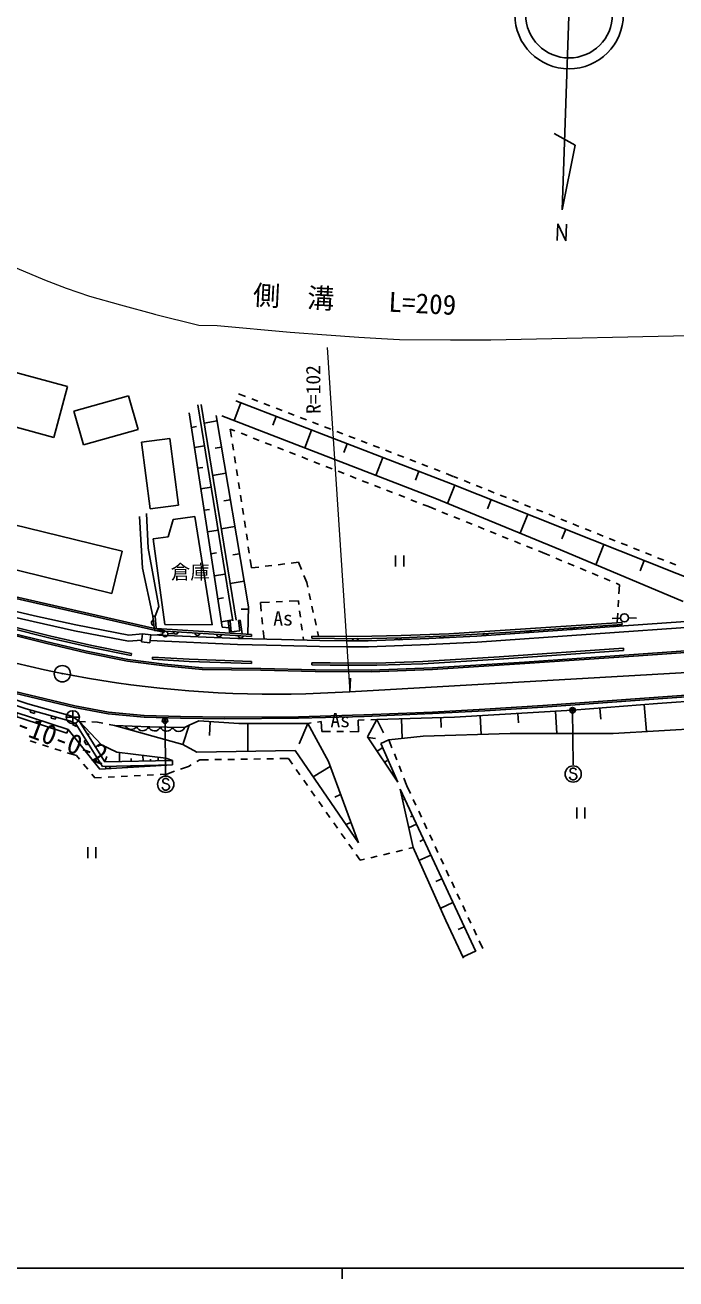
# Model space of a CAD drawing. Units: millimetres, scale not verified. Extents: x 40000 to 680000, y 20000 to 380000.
# Drawn here: x 338794 to 398758, y 204000 to 319536 of the extents above; entities that cross this region are included whole.
import ezdxf
from ezdxf.enums import TextEntityAlignment as Align

# ---------------------------------------------------------------- set-up
doc = ezdxf.new("R2010")
doc.units = ezdxf.units.MM
doc.header["$LTSCALE"] = 1000
doc.header["$PDMODE"] = 32
doc.header["$PDSIZE"] = 500
for name, color, linetype, lineweight in [('M-BGD', 7, 'Continuous', 25), ('M-BGD-EXST', 7, 'Continuous', 25), ('M-BMK-SRVR', 3, 'Continuous', 25), ('M-STR-HTXT', 7, 'Continuous', 13), ('M-STR-STRC', 7, 'Continuous', 25), ('M-TTL-BAND', 7, 'Continuous', 25)]:
    doc.layers.add(name, color=color, linetype=linetype, lineweight=lineweight)
doc.styles.add('ＭＳ ゴシック', font='')
doc.styles.get('ＭＳ ゴシック').set_extended_font_data('MS Gothic')

msp = doc.modelspace()

# ---------------------------------------------------------------- linework, layer by layer
at = {"layer": 'M-BGD'}
for p, q in [((342702, 286240), (337153, 287725)), ((341447, 281546), (342702, 286240)), ((343284, 283949), (348319, 285379)), ((348319, 285379), (349199, 282279)), ((359113, 285304), (358463, 285554)), ((354712, 284533), (357935, 264646)), ((355008, 284581), (358231, 264694)), ((358679, 284721), (358053, 283093)), ((377995, 277299), (358212, 284900)), ((360233, 284874), (359673, 285089)), ((361353, 284443), (360793, 284658)), ((362473, 284013), (361913, 284228)), ((344164, 280849), (343284, 283949)), ((356945, 264062), (353910, 283804)), ((356405, 283547), (359373, 265922)), ((376539, 275946), (356929, 283527)), ((361935, 283470), (361622, 282656)), ((363594, 283582), (363034, 283798)), ((364714, 283152), (364154, 283367)), ((335893, 283039), (341447, 281546)), ((349199, 282279), (344164, 280849)), ((354116, 282466), (354577, 282537)), ((356489, 283054), (355288, 282851)), ((357808, 281550), (357690, 282315)), ((357690, 282315), (358132, 282142)), ((358691, 281923), (359250, 281705)), ((365191, 282219), (364561, 280577)), ((365834, 282722), (365274, 282937)), ((366954, 282291), (366394, 282506)), ((368074, 281861), (367514, 282076)), ((349521, 281099), (352145, 281437)), ((350312, 274950), (349521, 281099)), ((352145, 281437), (352936, 275288)), ((354400, 280619), (355323, 280761)), ((357991, 280364), (357900, 280957)), ((359809, 281486), (360367, 281268)), ((360926, 281049), (361485, 280830)), ((368475, 280957), (368159, 280136)), ((369194, 281431), (368634, 281646)), ((370315, 281000), (369754, 281215)), ((371435, 280570), (370875, 280785)), ((356893, 280653), (356293, 280552)), ((358174, 279178), (358083, 279771)), ((362044, 280612), (362602, 280393)), ((363161, 280175), (363720, 279956)), ((364279, 279737), (364837, 279519)), ((371758, 279696), (371122, 278040)), ((372555, 280139), (371995, 280355)), ((373675, 279709), (373115, 279924)), ((354693, 278709), (355170, 278783)), ((358357, 277992), (358266, 278585)), ((365396, 279300), (365955, 279082)), ((366514, 278863), (367072, 278644)), ((374795, 279279), (374235, 279494)), ((375915, 278848), (375355, 279063)), ((377036, 278418), (376475, 278633)), ((357297, 278253), (356067, 278046)), ((358540, 276806), (358448, 277399)), ((367631, 278426), (368190, 278207)), ((368749, 277989), (369307, 277770)), ((369866, 277551), (370425, 277333)), ((375069, 278424), (374751, 277596)), ((378246, 277953), (377596, 278203)), ((401763, 267840), (377995, 277299)), ((378676, 277782), (378253, 277950)), ((379791, 277338), (379234, 277560)), ((354987, 276800), (355941, 276947)), ((358723, 275620), (358631, 276213)), ((370984, 277114), (371542, 276895)), ((372101, 276677), (372660, 276458)), ((373219, 276240), (373778, 276021)), ((378377, 277147), (377708, 275466)), ((380906, 276894), (380348, 277116)), ((382021, 276450), (381463, 276672)), ((383136, 276007), (382578, 276229)), ((352936, 275288), (350312, 274950)), ((357711, 275793), (357096, 275690)), ((358906, 274434), (358814, 275027)), ((374336, 275802), (374895, 275584)), ((375454, 275365), (375896, 275192)), ((376638, 274893), (375896, 275192)), ((376539, 275946), (388123, 271190)), ((381739, 275809), (381405, 274969)), ((384251, 275563), (383693, 275785)), ((385366, 275119), (384808, 275341)), ((332762, 274720), (347732, 271045)), ((349601, 269494), (349348, 274261)), ((349983, 274545), (350135, 271339)), ((351987, 272375), (352447, 273974)), ((354424, 274262), (352447, 273974)), ((354424, 274262), (356019, 264267)), ((355290, 274826), (355783, 274902)), ((359089, 273248), (358997, 273841)), ((377751, 274444), (377194, 274668)), ((378864, 273995), (378307, 274219)), ((385101, 274471), (384403, 272717)), ((386481, 274675), (385923, 274897)), ((387596, 274232), (387038, 274454)), ((388711, 273788), (388153, 274010)), ((355593, 272853), (356580, 273004)), ((358125, 273334), (356865, 273122)), ((379977, 273546), (379420, 273770)), ((381089, 273097), (380533, 273321)), ((382202, 272648), (381646, 272872)), ((388609, 273075), (388260, 272198)), ((389826, 273344), (389268, 273566)), ((390940, 272901), (390383, 273122)), ((392055, 272457), (391498, 272679)), ((350583, 272211), (351987, 272375)), ((351683, 264299), (350583, 272211)), ((359272, 272062), (359180, 272655)), ((383315, 272199), (382759, 272423)), ((384428, 271750), (383871, 271974)), ((385541, 271301), (384984, 271525)), ((392117, 271679), (391375, 269814)), ((393170, 272013), (392613, 272235)), ((394285, 271569), (393728, 271791)), ((346781, 267172), (331811, 270846)), ((347732, 271045), (346781, 267172)), ((350135, 271339), (351132, 265960)), ((355907, 270813), (356417, 270891)), ((358550, 270814), (357920, 270708)), ((359454, 270876), (359363, 271469)), ((372926, 270649), (372926, 269649)), ((373676, 270649), (373676, 269649)), ((386839, 270777), (386097, 271076)), ((387154, 270645), (386839, 270777)), ((388261, 270182), (387707, 270414)), ((388123, 271190), (399415, 266412)), ((395400, 271126), (394843, 271348)), ((396515, 270682), (395958, 270904)), ((397630, 270238), (397073, 270460)), ((350577, 265063), (349601, 269494)), ((359664, 269518), (359546, 270283)), ((360333, 269599), (359664, 269518)), ((361524, 269743), (360928, 269671)), ((362715, 269887), (362120, 269815)), ((363980, 270040), (363311, 269959)), ((364247, 269383), (363980, 270040)), ((389368, 269719), (388814, 269951)), ((390475, 269256), (389921, 269487)), ((395846, 270195), (395475, 269262)), ((398745, 269795), (398188, 270016)), ((356221, 268773), (357241, 268930)), ((358974, 268294), (357683, 268076)), ((364740, 268170), (364473, 268827)), ((364832, 267753), (364740, 268170)), ((391582, 268793), (391028, 269024)), ((392689, 268330), (392135, 268561)), ((393556, 267967), (393242, 268098)), ((335704, 267217), (351627, 263559)), ((335741, 267362), (351661, 263705)), ((365091, 266581), (364962, 267167)), ((393508, 267132), (393556, 267967)), ((336239, 265909), (339663, 265115)), ((351132, 265960), (350776, 265082)), ((356545, 266665), (357072, 266746)), ((359373, 265922), (359307, 263416)), ((360477, 266330), (361325, 266365)), ((360559, 265536), (360477, 266330)), ((361924, 266389), (362524, 266413)), ((363123, 266438), (363971, 266472)), ((363971, 266472), (364013, 266155)), ((365351, 265410), (365221, 265996)), ((393438, 265934), (393473, 266533)), ((336100, 265376), (339541, 264579)), ((339541, 264579), (343350, 263734)), ((339663, 265115), (343469, 264271)), ((350776, 265082), (350577, 265063)), ((350577, 265063), (350703, 263740)), ((350776, 265082), (350886, 263929)), ((356869, 264556), (357923, 264718)), ((357676, 264595), (357519, 264573)), ((357789, 263638), (357676, 264595)), ((358616, 264707), (358464, 264686)), ((358464, 264686), (358592, 263731)), ((358782, 263448), (358616, 264707)), ((359368, 265708), (358713, 265726)), ((360682, 264343), (360621, 264939)), ((364090, 265560), (364168, 264965)), ((365610, 264238), (365480, 264824)), ((380417, 263238), (406431, 265058)), ((393638, 264894), (392890, 264850)), ((393355, 264500), (393404, 265335)), ((394387, 264903), (395137, 264876)), ((336496, 263617), (340668, 262580)), ((336534, 263762), (340703, 262726)), ((343350, 263734), (348330, 262755)), ((343456, 264274), (348357, 263310)), ((348357, 263310), (349601, 263433)), ((349509, 262713), (349603, 263447)), ((349603, 263447), (350370, 263349)), ((350703, 263740), (359641, 263195)), ((350886, 263929), (359653, 263395)), ((356019, 264267), (351683, 264299)), ((351957, 263443), (352456, 263474)), ((357597, 264000), (356945, 264062)), ((357519, 264573), (357654, 263517)), ((358592, 263731), (357789, 263638)), ((360826, 262952), (360744, 263746)), ((364246, 264370), (364323, 263775)), ((365832, 263235), (365739, 263652)), ((373454, 263283), (377827, 263456)), ((377827, 263456), (383040, 263777)), ((377837, 263256), (383053, 263577)), ((380451, 262689), (406470, 264510)), ((383040, 263777), (393788, 264500)), ((383053, 263577), (393802, 264301)), ((393788, 264500), (393802, 264301)), ((340668, 262580), (344430, 261699)), ((340703, 262726), (344462, 261845)), ((348330, 262755), (349530, 262873)), ((350276, 262615), (349509, 262713)), ((350370, 263349), (350276, 262615)), ((350302, 262813), (358369, 262474)), ((350370, 263349), (358389, 263024)), ((351459, 263397), (350963, 263336)), ((358369, 262474), (362396, 262356)), ((358389, 263024), (362409, 262905)), ((359653, 263395), (359641, 263195)), ((362396, 262356), (365927, 262281)), ((362409, 262905), (365937, 262831)), ((364401, 263180), (364442, 262863)), ((365226, 263242), (365223, 263042)), ((365223, 263042), (369405, 262991)), ((365226, 263242), (369404, 263191)), ((365927, 262281), (368428, 262247)), ((365937, 262831), (368433, 262797)), ((368433, 262797), (370413, 262791)), ((369404, 263191), (373454, 263283)), ((369405, 262991), (373461, 263083)), ((370413, 262791), (376008, 263004)), ((370422, 262241), (376033, 262455)), ((373461, 263083), (377837, 263256)), ((376008, 263004), (380417, 263238)), ((376033, 262455), (380451, 262689)), ((344430, 261699), (348245, 260916)), ((344462, 261845), (348269, 261064)), ((368428, 262247), (370422, 262241)), ((384818, 260845), (395314, 261568)), ((384827, 260696), (395325, 261419)), ((395314, 261568), (404447, 262218)), ((395325, 261419), (404458, 262068)), ((342640, 254290), (323698, 260539)), ((342750, 254623), (323807, 260871)), ((348245, 260916), (351633, 260498)), ((348269, 261064), (351649, 260647)), ((351633, 260498), (355107, 260158)), ((351649, 260647), (355122, 260307)), ((355120, 260157), (360520, 260103)), ((355122, 260307), (360522, 260253)), ((360520, 260103), (365534, 259984)), ((360522, 260253), (365536, 260134)), ((365534, 259984), (370671, 259956)), ((365536, 260134), (370669, 260106)), ((368727, 258110), (414692, 260721)), ((370669, 260106), (376325, 260311)), ((370671, 259956), (376332, 260161)), ((376325, 260311), (384818, 260845)), ((376332, 260161), (384827, 260696)), ((368727, 258110), (368776, 259342)), ((416648, 258997), (386491, 256846)), ((416660, 258848), (386502, 256696)), ((338907, 256518), (334315, 258032)), ((339052, 256996), (334473, 258506)), ((343361, 256661), (337808, 257974)), ((343392, 256808), (337847, 258119)), ((397060, 257014), (405794, 257650)), ((342982, 255386), (338907, 256518)), ((343115, 255868), (339052, 256996)), ((346449, 256079), (343361, 256661)), ((346470, 256228), (343392, 256808)), ((386491, 256846), (381142, 256488)), ((386502, 256696), (381151, 256338)), ((389237, 256408), (397060, 257014)), ((391752, 256603), (391832, 255579)), ((395847, 256920), (396038, 254439)), ((339316, 256404), (339263, 256211)), ((339263, 256211), (339648, 256104)), ((339648, 256104), (339702, 256297)), ((341243, 255869), (341190, 255676)), ((341190, 255676), (341575, 255569)), ((341575, 255569), (341629, 255762)), ((342982, 255386), (343477, 255139)), ((343817, 255351), (343115, 255868)), ((343817, 255351), (346137, 251634)), ((345830, 253200), (343817, 255351)), ((343817, 255351), (344348, 255339)), ((349760, 255764), (346449, 256079)), ((349769, 255913), (346470, 256228)), ((353101, 255662), (349760, 255764)), ((353105, 255812), (349769, 255913)), ((357204, 255608), (353101, 255662)), ((357204, 255758), (353105, 255812)), ((353905, 255015), (354818, 255421)), ((354818, 255421), (358495, 255189)), ((355847, 255356), (355780, 254068)), ((363976, 255808), (357204, 255758)), ((363979, 255658), (357204, 255608)), ((368948, 255935), (363976, 255808)), ((368952, 255785), (363979, 255658)), ((366065, 255360), (365746, 255317)), ((366142, 254445), (366065, 255360)), ((370015, 255984), (368945, 255935)), ((370022, 255835), (368952, 255785)), ((370044, 255514), (369494, 255499)), ((369494, 255499), (369498, 254424)), ((376319, 256236), (370015, 255984)), ((376326, 256087), (370022, 255835)), ((370353, 253950), (371193, 255545)), ((371193, 255545), (370643, 255530)), ((371193, 255545), (378356, 255772)), ((371193, 255545), (371809, 254329)), ((373463, 255617), (373521, 253802)), ((381142, 256488), (376319, 256236)), ((381151, 256338), (376326, 256087)), ((377094, 255732), (377123, 254824)), ((378356, 255772), (389237, 256408)), ((380723, 255910), (380824, 254177)), ((384190, 256113), (384240, 255246)), ((387656, 256316), (387776, 254266)), ((342640, 254290), (342750, 254623)), ((345692, 250966), (342750, 254623)), ((343250, 255252), (343161, 255073)), ((343161, 255073), (343519, 254895)), ((343477, 255139), (345918, 251229)), ((343519, 254895), (343568, 254994)), ((344082, 254926), (344165, 254979)), ((344572, 254141), (344694, 254216)), ((344948, 255324), (345479, 255312)), ((345479, 255312), (345968, 255208)), ((346555, 255084), (347044, 254981)), ((347044, 254981), (350288, 254878)), ((353333, 253251), (347044, 254981)), ((350288, 254878), (353495, 254826)), ((353333, 253251), (353905, 255015)), ((353495, 254826), (353905, 255015)), ((358495, 255189), (364833, 255193)), ((359312, 255190), (359314, 252620)), ((364833, 255193), (364034, 253300)), ((365152, 255236), (364833, 255193)), ((364833, 255193), (366741, 251672)), ((366920, 254440), (366142, 254445)), ((368120, 254433), (367520, 254436)), ((369498, 254424), (368720, 254429)), ((383483, 254264), (375469, 254001)), ((392990, 254269), (383483, 254264)), ((403916, 254880), (392990, 254269)), ((339254, 253594), (339825, 253410)), ((340396, 253226), (340967, 253043)), ((344402, 253658), (344232, 253552)), ((344232, 253552), (344444, 253213)), ((344444, 253213), (344614, 253319)), ((345288, 252994), (345717, 253321)), ((347263, 252536), (345830, 253200)), ((354618, 252548), (353333, 253251)), ((373127, 249763), (370353, 253950)), ((370383, 253905), (371066, 253790)), ((372309, 253677), (371572, 253340)), ((371572, 253340), (373127, 249763)), ((375469, 254001), (372309, 253677)), ((372596, 252946), (372309, 253677)), ((341538, 252859), (342109, 252675)), ((342681, 252492), (343535, 252217)), ((343535, 252217), (343805, 251889)), ((345461, 251961), (345291, 251856)), ((346137, 251634), (346320, 252141)), ((351762, 251999), (347263, 252536)), ((347498, 251662), (347481, 252510)), ((348583, 251685), (348577, 251956)), ((349667, 251708), (349656, 252250)), ((350361, 251723), (350358, 251896)), ((351055, 251738), (351048, 252085)), ((352371, 251765), (351762, 251999)), ((363676, 252687), (354618, 252548)), ((357479, 251868), (358079, 251877)), ((358679, 251886), (359279, 251896)), ((359879, 251905), (360479, 251914)), ((361079, 251923), (361679, 251932)), ((362279, 251941), (363062, 251953)), ((363062, 251953), (363430, 251431)), ((369501, 244185), (363676, 252687)), ((371228, 252629), (371658, 252913)), ((373034, 251829), (372815, 252387)), ((344186, 251426), (344568, 250963)), ((345291, 251856), (345503, 251516)), ((345503, 251516), (345673, 251622)), ((352380, 251365), (345692, 250966)), ((345918, 251229), (352380, 251365)), ((346137, 251634), (352371, 251765)), ((346218, 251235), (346222, 251035)), ((346222, 251035), (346622, 251044)), ((346622, 251044), (346618, 251244)), ((348218, 251278), (348220, 251156)), ((348220, 251156), (348620, 251165)), ((348620, 251165), (348618, 251286)), ((351713, 251751), (351711, 251854)), ((351846, 250521), (352560, 250774)), ((352380, 251365), (352371, 251765)), ((353126, 250975), (353840, 251228)), ((353840, 251228), (354108, 251380)), ((354629, 251677), (354897, 251829)), ((354897, 251829), (355680, 251841)), ((356280, 251850), (356880, 251859)), ((363776, 250941), (364121, 250450)), ((366905, 251227), (365330, 250273)), ((366741, 251672), (369501, 244185)), ((371912, 251596), (372164, 251763)), ((373472, 250711), (373253, 251270)), ((344949, 250499), (345219, 250172)), ((345219, 250172), (345836, 250204)), ((346435, 250236), (347035, 250267)), ((347634, 250299), (348233, 250330)), ((348832, 250362), (349431, 250393)), ((350030, 250425), (350630, 250457)), ((351229, 250488), (351846, 250521)), ((364467, 249960), (364813, 249470)), ((372574, 250597), (372674, 250663)), ((373978, 249421), (373691, 250153)), ((365158, 248979), (365504, 248489)), ((367863, 248628), (367339, 248386)), ((380320, 234159), (373344, 249126)), ((373344, 249126), (374537, 243745)), ((374298, 248736), (373978, 249421)), ((365850, 247998), (366195, 247508)), ((373766, 248219), (373663, 248171)), ((374805, 247648), (374551, 248192)), ((389616, 247425), (389616, 246425)), ((390366, 247425), (390366, 246425)), ((366541, 247018), (366887, 246527)), ((374493, 246660), (374304, 246572)), ((375312, 246560), (375058, 247104)), ((367233, 246037), (367578, 245546)), ((367924, 245056), (368270, 244566)), ((368816, 246043), (368346, 245870)), ((374846, 245903), (374132, 245571)), ((375819, 245473), (375565, 246017)), ((368615, 244075), (368961, 243585)), ((375511, 244476), (375154, 244310)), ((376326, 244385), (376072, 244929)), ((376833, 243297), (376579, 243841)), ((344563, 243780), (344563, 242780)), ((345313, 243780), (345313, 242780)), ((369307, 243094), (369675, 242573)), ((369675, 242573), (370064, 242667)), ((370648, 242807), (371231, 242948)), ((371814, 243088), (372398, 243229)), ((372981, 243369), (373564, 243510)), ((374148, 243651), (374537, 243745)), ((374537, 243745), (377567, 237028)), ((376176, 243050), (375087, 242542)), ((377340, 242210), (377086, 242754)), ((377847, 241122), (377593, 241666)), ((377191, 240872), (376647, 240618)), ((378354, 240035), (378100, 240578)), ((378861, 238947), (378607, 239491)), ((378206, 238695), (377085, 238172)), ((379368, 237859), (379114, 238403)), ((377567, 237028), (379197, 233552)), ((379875, 236772), (379621, 237316)), ((379252, 236452), (378691, 236191)), ((380382, 235684), (380128, 236228)), ((380955, 234455), (380635, 235140)), ((380297, 234209), (379142, 233671))]:
    msp.add_line(p, q, dxfattribs=at)
for centre, radius in [((394013, 264916), 375), ((351707, 263427), 250), ((342211, 259779), 30)]:
    msp.add_circle(centre, radius, dxfattribs=at)
for centre, radius, start, end in [((350691, 264457), 256, 108.11551, 262.75474), ((361870, 359738), 101859, 249.58303, 273.86021), ((352702, 263674), 256, 189.19584, 343.83507), ((354699, 263553), 256, 189.19584, 343.83507), ((381205, 263576), 283, 206.91439, 340.13365), ((385196, 263834), 270, 208.4936, 339.20595), ((389187, 264103), 252, 210.3281, 337.37144), ((393178, 264372), 240, 211.78476, 335.91479), ((356695, 263431), 256, 189.19584, 343.83507), ((358691, 263309), 256, 189.19584, 343.83507), ((369224, 263106), 313, 200.36862, 338.99275), ((373219, 263190), 292, 203.96221, 338.73455), ((377215, 263344), 276, 206.33688, 338.19968), ((348571, 255201), 570, 206.26173, 330.09129), ((349620, 255098), 584, 198.10875, 338.24427), ((350722, 255083), 594, 199.81071, 338.13057), ((351832, 255055), 591, 199.07992, 339.06373), ((352943, 255026), 588, 198.06812, 340.07553)]:
    msp.add_arc(centre, radius, start, end, dxfattribs=at)
at = {"layer": 'M-BGD-EXST'}
for p, q in [((351687, 255434), (351742, 250407)), ((389237, 256408), (389293, 251382)), ((389088, 251005), (389020, 250868)), ((389020, 250868), (389020, 250800)), ((389020, 250800), (389088, 250664)), ((389224, 251073), (389088, 251005)), ((389361, 251073), (389224, 251073)), ((389497, 251005), (389361, 251073)), ((389565, 250868), (389497, 251005)), ((351547, 250057), (351479, 249921)), ((351479, 249921), (351479, 249853)), ((351479, 249853), (351547, 249716)), ((351684, 250126), (351547, 250057)), ((351547, 249716), (351956, 249580)), ((351820, 250126), (351684, 250126)), ((351956, 250057), (351820, 250126)), ((352025, 249921), (351956, 250057)), ((351956, 249580), (352025, 249512)), ((389020, 250118), (388952, 250255)), ((389088, 250050), (389020, 250118)), ((389088, 250664), (389497, 250527)), ((389224, 249982), (389088, 250050)), ((389361, 249982), (389224, 249982)), ((389497, 250050), (389361, 249982)), ((389497, 250527), (389565, 250459)), ((389565, 250118), (389497, 250050)), ((389565, 250459), (389633, 250323)), ((389633, 250255), (389565, 250118)), ((389633, 250323), (389633, 250255)), ((351479, 249171), (351411, 249307)), ((351547, 249103), (351479, 249171)), ((351684, 249035), (351547, 249103)), ((351820, 249035), (351684, 249035)), ((351956, 249103), (351820, 249035)), ((352025, 249171), (351956, 249103)), ((352025, 249512), (352093, 249376)), ((352093, 249307), (352025, 249171)), ((352093, 249376), (352093, 249307))]:
    msp.add_line(p, q, dxfattribs=at)
for centre, radius in [((389237, 256408), 100), ((351687, 255434), 100), ((351687, 255434), 80), ((351687, 255434), 60), ((351687, 255434), 40), ((351687, 255434), 20), ((351687, 255434), 20), ((389237, 256408), 80), ((389237, 256408), 60), ((389237, 256408), 40), ((389237, 256408), 20), ((389237, 256408), 20), ((389293, 250527), 750), ((351752, 249580), 750)]:
    msp.add_circle(centre, radius, dxfattribs=at)
for p in [(389237, 256408), (351687, 255434)]:
    msp.add_point(p, dxfattribs=at)
at = {"layer": 'M-BMK-SRVR'}
for p, q in [((388281, 302520), (389154, 327505)), ((389490, 308482), (387526, 309551)), ((388281, 302520), (389490, 308482)), ((387872, 301237), (387826, 299688)), ((388618, 299662), (387872, 301237)), ((388672, 301204), (388618, 299662)), ((342594, 255758), (343794, 255758)), ((343194, 256358), (343194, 255158))]:
    msp.add_line(p, q, dxfattribs=at)
for centre, radius in [((388910, 320509), 5000), ((388910, 320509), 4000), ((342228, 259766), 750), ((343194, 255758), 600)]:
    msp.add_circle(centre, radius, dxfattribs=at)
at = {"layer": 'M-STR-HTXT'}
for p, q in [((338045, 297137), (340587, 296065)), ((340587, 296065), (342586, 295302)), ((342586, 295302), (344736, 294567)), ((344736, 294567), (347577, 293763)), ((347577, 293763), (350737, 292901)), ((350726, 292904), (354799, 291898)), ((354799, 291898), (356489, 291850)), ((356489, 291850), (363205, 291253)), ((363205, 291253), (366573, 290992)), ((366573, 290992), (369530, 290788)), ((369530, 290788), (371623, 290658)), ((371623, 290658), (373284, 290574)), ((373284, 290574), (377987, 290527)), ((377987, 290527), (381696, 290545)), ((381696, 290545), (403596, 291024)), ((366617, 289833), (368727, 258110))]:
    msp.add_line(p, q, dxfattribs=at)
at = {"layer": 'M-STR-STRC'}
for p, q in [((341118, 263048), (337315, 263984)), ((341164, 263242), (337364, 264178)), ((344902, 262186), (341118, 263048)), ((344944, 262382), (341164, 263242)), ((348602, 261640), (344944, 262382)), ((348562, 261444), (344902, 262186)), ((348602, 261640), (348562, 261444)), ((350546, 261294), (350534, 261094)), ((353910, 261103), (350546, 261294)), ((382467, 261317), (375430, 260889)), ((382480, 261117), (375440, 260689)), ((393914, 262107), (382467, 261317)), ((393928, 261907), (382480, 261117)), ((393914, 262107), (393928, 261907)), ((353899, 260903), (350534, 261094)), ((359649, 260694), (353903, 260903)), ((359656, 260893), (353910, 261103)), ((359656, 260893), (359649, 260694)), ((365206, 260776), (365204, 260576)), ((366906, 260560), (365204, 260576)), ((366908, 260760), (365206, 260776)), ((371187, 260544), (366906, 260560)), ((371184, 260744), (366908, 260760)), ((375430, 260889), (371184, 260744)), ((375440, 260689), (371187, 260544))]:
    msp.add_line(p, q, dxfattribs=at)
at = {"layer": 'M-TTL-BAND'}
for p, q in [((40000, 205000), (579000, 205000)), ((368000, 205000), (368000, 204000))]:
    msp.add_line(p, q, dxfattribs=at)

# ---------------------------------------------------------------- texts
at = {"layer": 'M-BGD', "style": 'ＭＳ ゴシック'}
for s, p in [('倉庫', (352212, 268080)), ('As', (361662, 263814)), ('As', (366927, 254440))]:
    msp.add_text(s, height=1320, dxfattribs=at).set_placement(p, align=Align.BOTTOM_LEFT)
at = {"layer": 'M-BMK-SRVR', "style": 'ＭＳ ゴシック'}
msp.add_text('162-10-0-2', height=1833, rotation=339.149, dxfattribs=at).set_placement((334113, 255247), align=Align.BOTTOM_LEFT)
at = {"layer": 'M-STR-HTXT', "style": 'ＭＳ ゴシック'}
for s, height, rotation, p in [('側\u3000溝\u3000\u3000L=209', 1833, 357.096, (359728, 293219)), ('R=102', 1320, 90.512, (366420, 283722))]:
    msp.add_text(s, height=height, rotation=rotation, dxfattribs=at).set_placement(p, align=Align.BOTTOM_LEFT)

doc.saveas('drawing.dxf')
